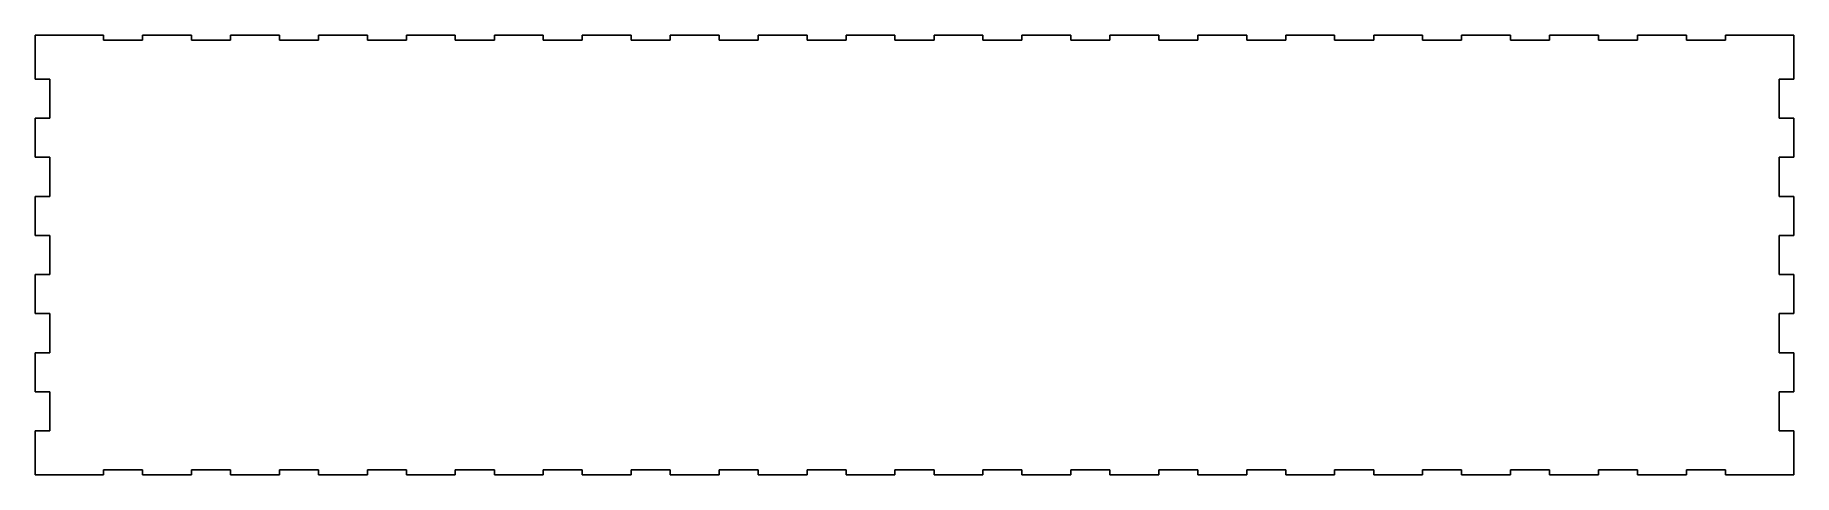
# Model space of a CAD drawing. Header units: millimetres. Extents: x -900 to 900, y -225 to 225.
import ezdxf

# ---------------------------------------------------------------- set-up
doc = ezdxf.new("R2010")
doc.units = ezdxf.units.MM

msp = doc.modelspace()

# ---------------------------------------------------------------- linework, layer by layer
at = {"color": 7, "linetype": 'Continuous', "lineweight": 25}
for p, q in [((-900, 180), (-900, 225)), ((-830, 225), (-900, 225)), ((-830, 225), (-830, 220)), ((-790, 220), (-830, 220)), ((-790, 225), (-790, 220)), ((-740, 225), (-790, 225)), ((-740, 225), (-740, 220)), ((-700, 220), (-740, 220)), ((-700, 225), (-700, 220)), ((-650, 225), (-700, 225)), ((-650, 225), (-650, 220)), ((-610, 220), (-650, 220)), ((-610, 225), (-610, 220)), ((-560, 225), (-610, 225)), ((-560, 225), (-560, 220)), ((-520, 220), (-560, 220)), ((-520, 225), (-520, 220)), ((-470, 225), (-520, 225)), ((-470, 225), (-470, 220)), ((-430, 220), (-470, 220)), ((-430, 225), (-430, 220)), ((-380, 225), (-430, 225)), ((-380, 225), (-380, 220)), ((-340, 220), (-380, 220)), ((-340, 225), (-340, 220)), ((-290, 225), (-340, 225)), ((-290, 225), (-290, 220)), ((-250, 220), (-290, 220)), ((-250, 225), (-250, 220)), ((-200, 225), (-250, 225)), ((-200, 225), (-200, 220)), ((-160, 220), (-200, 220)), ((-160, 225), (-160, 220)), ((-110, 225), (-160, 225)), ((-110, 225), (-110, 220)), ((-70, 220), (-110, 220)), ((-70, 225), (-70, 220)), ((-20, 225), (-70, 225)), ((-20, 225), (-20, 220)), ((20, 220), (-20, 220)), ((20, 225), (20, 220)), ((70, 225), (20, 225)), ((70, 225), (70, 220)), ((110, 220), (70, 220)), ((110, 225), (110, 220)), ((160, 225), (110, 225)), ((160, 225), (160, 220)), ((200, 220), (160, 220)), ((200, 225), (200, 220)), ((250, 225), (200, 225)), ((250, 225), (250, 220)), ((290, 220), (250, 220)), ((290, 225), (290, 220)), ((340, 225), (290, 225)), ((340, 225), (340, 220)), ((380, 220), (340, 220)), ((380, 225), (380, 220)), ((430, 225), (380, 225)), ((430, 225), (430, 220)), ((470, 220), (430, 220)), ((470, 225), (470, 220)), ((520, 225), (470, 225)), ((520, 225), (520, 220)), ((560, 220), (520, 220)), ((560, 225), (560, 220)), ((610, 225), (560, 225)), ((610, 225), (610, 220)), ((650, 220), (610, 220)), ((650, 225), (650, 220)), ((700, 225), (650, 225)), ((700, 225), (700, 220)), ((740, 220), (700, 220)), ((740, 225), (740, 220)), ((790, 225), (740, 225)), ((790, 225), (790, 220)), ((830, 220), (790, 220)), ((830, 225), (830, 220)), ((900, 225), (830, 225)), ((900, 180), (900, 225)), ((-900, 180), (-885, 180)), ((-885, 140), (-885, 180)), ((900, 180), (885, 180)), ((885, 140), (885, 180)), ((-900, 100), (-900, 140)), ((-900, 140), (-885, 140)), ((900, 140), (885, 140)), ((900, 100), (900, 140)), ((-900, 100), (-885, 100)), ((-885, 60), (-885, 100)), ((900, 100), (885, 100)), ((885, 60), (885, 100)), ((-900, 20), (-900, 60)), ((-900, 60), (-885, 60)), ((900, 60), (885, 60)), ((900, 20), (900, 60)), ((-900, 20), (-885, 20)), ((-885, -20), (-885, 20)), ((900, 20), (885, 20)), ((885, -20), (885, 20)), ((-900, -60), (-900, -20)), ((-900, -20), (-885, -20)), ((900, -20), (885, -20)), ((900, -60), (900, -20)), ((-900, -60), (-885, -60)), ((-885, -100), (-885, -60)), ((900, -60), (885, -60)), ((885, -100), (885, -60)), ((-900, -140), (-900, -100)), ((-900, -100), (-885, -100)), ((900, -100), (885, -100)), ((900, -140), (900, -100)), ((-900, -140), (-885, -140)), ((-885, -180), (-885, -140)), ((900, -140), (885, -140)), ((885, -180), (885, -140)), ((-900, -225), (-900, -180)), ((-900, -180), (-885, -180)), ((900, -180), (885, -180)), ((900, -225), (900, -180)), ((-830, -225), (-900, -225)), ((-790, -220), (-830, -220)), ((-830, -220), (-830, -225)), ((-790, -225), (-790, -220)), ((-740, -225), (-790, -225)), ((-700, -220), (-740, -220)), ((-740, -220), (-740, -225)), ((-700, -225), (-700, -220)), ((-650, -225), (-700, -225)), ((-610, -220), (-650, -220)), ((-650, -220), (-650, -225)), ((-610, -225), (-610, -220)), ((-560, -225), (-610, -225)), ((-520, -220), (-560, -220)), ((-560, -220), (-560, -225)), ((-520, -225), (-520, -220)), ((-470, -225), (-520, -225)), ((-430, -220), (-470, -220)), ((-470, -220), (-470, -225)), ((-430, -225), (-430, -220)), ((-380, -225), (-430, -225)), ((-340, -220), (-380, -220)), ((-380, -220), (-380, -225)), ((-340, -225), (-340, -220)), ((-290, -225), (-340, -225)), ((-250, -220), (-290, -220)), ((-290, -220), (-290, -225)), ((-250, -225), (-250, -220)), ((-200, -225), (-250, -225)), ((-160, -220), (-200, -220)), ((-200, -220), (-200, -225)), ((-160, -225), (-160, -220)), ((-110, -225), (-160, -225)), ((-70, -220), (-110, -220)), ((-110, -220), (-110, -225)), ((-70, -225), (-70, -220)), ((-20, -225), (-70, -225)), ((20, -220), (-20, -220)), ((-20, -220), (-20, -225)), ((20, -225), (20, -220)), ((70, -225), (20, -225)), ((110, -220), (70, -220)), ((70, -220), (70, -225)), ((110, -225), (110, -220)), ((160, -225), (110, -225)), ((200, -220), (160, -220)), ((160, -220), (160, -225)), ((200, -225), (200, -220)), ((250, -225), (200, -225)), ((290, -220), (250, -220)), ((250, -220), (250, -225)), ((290, -225), (290, -220)), ((340, -225), (290, -225)), ((380, -220), (340, -220)), ((340, -220), (340, -225)), ((380, -225), (380, -220)), ((430, -225), (380, -225)), ((470, -220), (430, -220)), ((430, -220), (430, -225)), ((470, -225), (470, -220)), ((520, -225), (470, -225)), ((560, -220), (520, -220)), ((520, -220), (520, -225)), ((560, -225), (560, -220)), ((610, -225), (560, -225)), ((650, -220), (610, -220)), ((610, -220), (610, -225)), ((650, -225), (650, -220)), ((700, -225), (650, -225)), ((740, -220), (700, -220)), ((700, -220), (700, -225)), ((740, -225), (740, -220)), ((790, -225), (740, -225)), ((830, -220), (790, -220)), ((790, -220), (790, -225)), ((830, -225), (830, -220)), ((900, -225), (830, -225))]:
    msp.add_line(p, q, dxfattribs=at)

doc.saveas('drawing.dxf')
